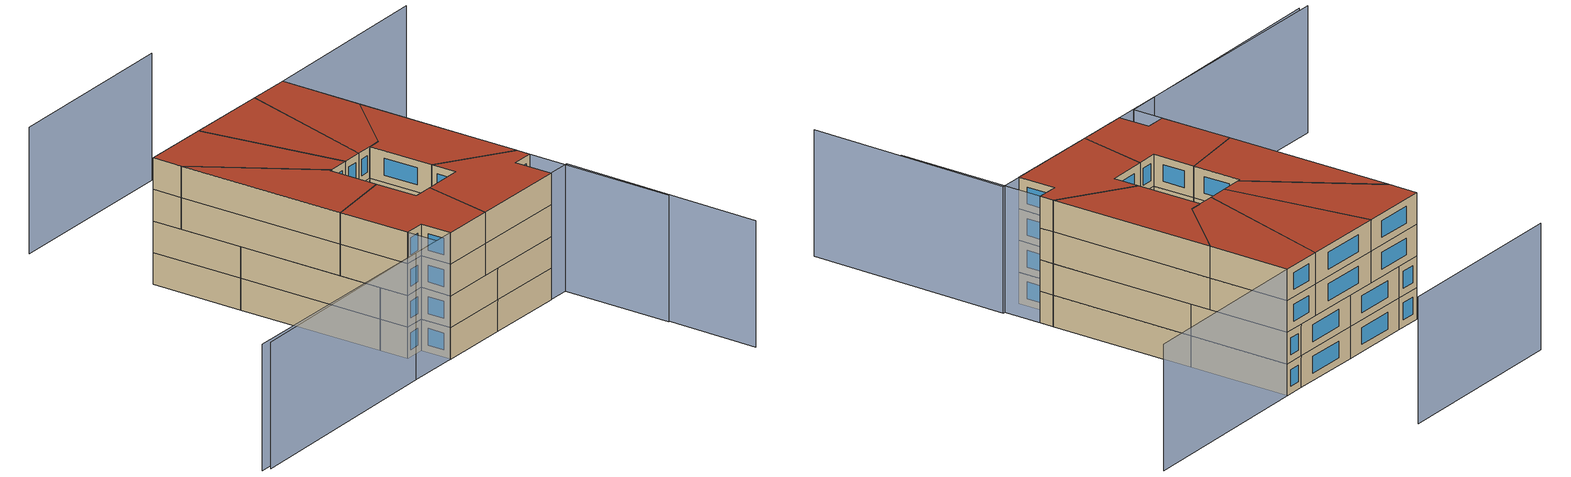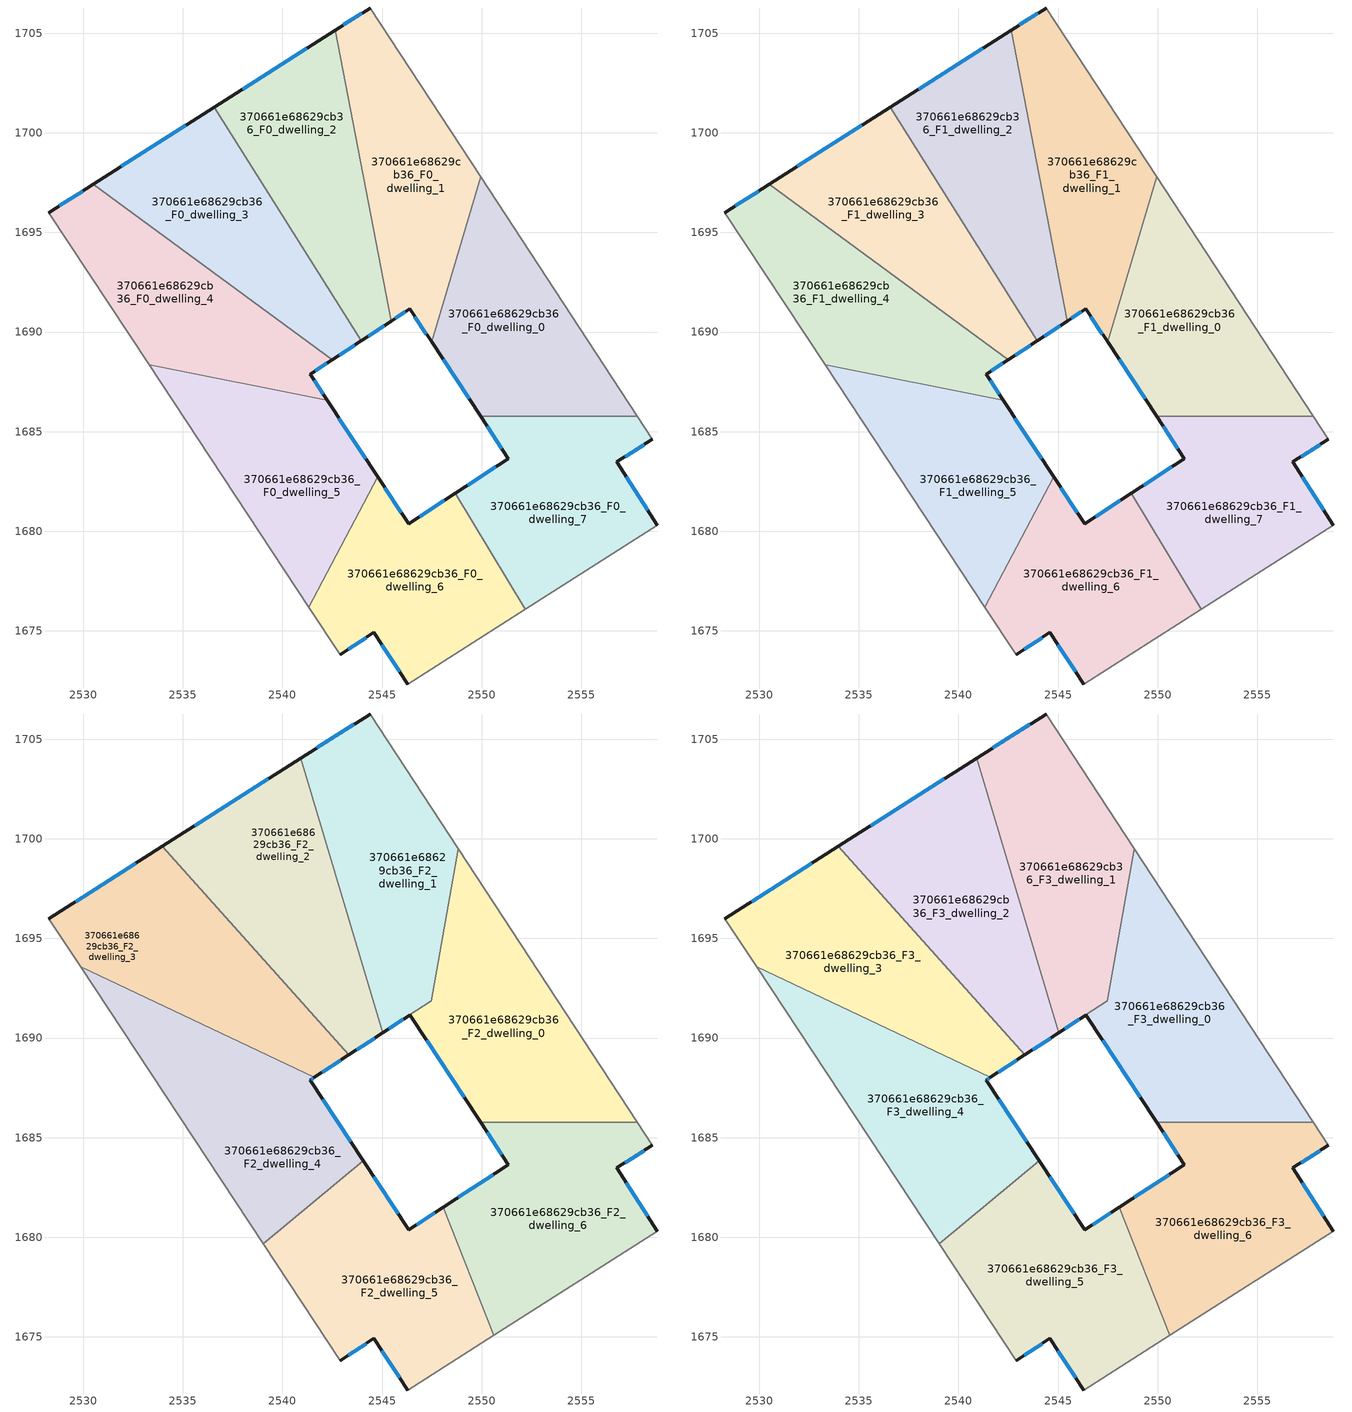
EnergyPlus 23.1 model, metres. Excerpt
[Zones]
370661e68629cb36_F0_dwelling_0
 floor ground (EU_floor_Construction): 2549.95,1697.78 2557.82,1685.77 2549.95,1685.77 2547.48,1689.51 z0
 wall outside (EU_wall_Construction): 2547.48,1689.51 2549.95,1685.77 z0:3
 wall to 370661e68629cb36_F0_dwelling_1 (EU_wall_Construction): 2549.95,1697.78 2547.48,1689.51 z0:3
 wall adiabatic (EU_wall_Construction): 2557.82,1685.77 2549.95,1697.78 z0:3
 wall to 370661e68629cb36_F0_dwelling_7 (EU_wall_Construction): 2549.95,1685.77 2557.82,1685.77 z0:3
 window (EU_Window_Construction): 2548.06,1688.63 2549.37,1686.65 z0.7:2.3
370661e68629cb36_F0_dwelling_1
 floor ground (EU_floor_Construction): 2544.4,1706.26 2549.95,1697.78 2547.48,1689.51 2546.4,1691.16 2545.45,1690.54 2542.65,1705.15 z0
 wall outside (EU_wall_Construction): 2545.45,1690.54 2546.4,1691.16 2547.48,1689.51 / 2544.4,1706.26 2542.65,1705.15 z0:3
 wall to 370661e68629cb36_F0_dwelling_2 (EU_wall_Construction): 2542.65,1705.15 2545.45,1690.54 z0:3
 wall adiabatic (EU_wall_Construction): 2549.95,1697.78 2544.4,1706.26 z0:3
 window (EU_Window_Construction): 2546.65,1690.77 2547.23,1689.9 / 2545.67,1690.68 2546.18,1691.01 / 2543.99,1706 2543.06,1705.41 z0.7:2.3
370661e68629cb36_F0_dwelling_2
 floor ground (EU_floor_Construction): 2542.65,1705.15 2545.45,1690.54 2543.97,1689.57 2536.57,1701.28 z0
 wall outside (EU_wall_Construction): 2543.97,1689.57 2545.45,1690.54 / 2542.65,1705.15 2536.57,1701.28 z0:3
 wall to 370661e68629cb36_F0_dwelling_3 (EU_wall_Construction): 2536.57,1701.28 2543.97,1689.57 z0:3
 window (EU_Window_Construction): 2544.32,1689.8 2545.1,1690.31 / 2541.22,1704.24 2538,1702.19 z0.7:2.3
370661e68629cb36_F0_dwelling_3
 floor ground (EU_floor_Construction): 2536.57,1701.28 2543.97,1689.57 2542.5,1688.61 2530.5,1697.41 z0
 wall outside (EU_wall_Construction): 2542.5,1688.61 2543.97,1689.57 / 2536.57,1701.28 2530.5,1697.41 z0:3
 wall to 370661e68629cb36_F0_dwelling_4 (EU_wall_Construction): 2530.5,1697.41 2542.5,1688.61 z0:3
 window (EU_Window_Construction): 2542.84,1688.83 2543.62,1689.34 / 2535.14,1700.37 2531.92,1698.32 z0.7:2.3
370661e68629cb36_F0_dwelling_4
 floor ground (EU_floor_Construction): 2542.5,1688.61 2541.39,1687.88 2542.24,1686.59 2533.31,1688.36 2528.28,1696 2530.5,1697.41 z0
 wall outside (EU_wall_Construction): 2542.24,1686.59 2541.39,1687.88 2542.5,1688.61 / 2530.5,1697.41 2528.28,1696 z0:3
 wall to 370661e68629cb36_F0_dwelling_5 (EU_wall_Construction): 2533.31,1688.36 2542.24,1686.59 z0:3
 wall adiabatic (EU_wall_Construction): 2528.28,1696 2533.31,1688.36 z0:3
 window (EU_Window_Construction): 2541.65,1688.05 2542.24,1688.43 / 2542.04,1686.89 2541.59,1687.58 / 2529.98,1697.08 2528.8,1696.33 z0.7:2.3
370661e68629cb36_F0_dwelling_5
 floor ground (EU_floor_Construction): 2542.24,1686.59 2544.78,1682.75 2541.33,1676.2 2533.31,1688.36 z0
 wall outside (EU_wall_Construction): 2544.78,1682.75 2542.24,1686.59 z0:3
 wall to 370661e68629cb36_F0_dwelling_6 (EU_wall_Construction): 2541.33,1676.2 2544.78,1682.75 z0:3
 wall adiabatic (EU_wall_Construction): 2533.31,1688.36 2541.33,1676.2 z0:3
 window (EU_Window_Construction): 2544.18,1683.65 2542.84,1685.68 z0.7:2.3
370661e68629cb36_F0_dwelling_6
 floor ground (EU_floor_Construction): 2548.69,1681.91 2552.18,1676.09 2546.3,1672.33 2544.6,1674.92 2542.9,1673.81 2541.33,1676.2 2544.78,1682.75 2546.34,1680.37 z0
 wall outside (EU_wall_Construction): 2542.9,1673.81 2544.6,1674.92 2546.3,1672.33 / 2548.69,1681.91 2546.34,1680.37 2544.78,1682.75 z0:3
 wall adiabatic (EU_wall_Construction): 2541.33,1676.2 2542.9,1673.81 / 2546.3,1672.33 2552.18,1676.09 z0:3
 wall to 370661e68629cb36_F0_dwelling_7 (EU_wall_Construction): 2552.18,1676.09 2548.69,1681.91 z0:3
 window (EU_Window_Construction): 2543.3,1674.07 2544.2,1674.66 / 2545.98,1680.93 2545.14,1682.19 / 2548.14,1681.55 2546.89,1680.73 / 2545,1674.32 2545.9,1672.94 z0.7:2.3
370661e68629cb36_F0_dwelling_7
 floor ground (EU_floor_Construction): 2557.82,1685.77 2558.57,1684.62 2556.77,1683.49 2558.8,1680.31 2552.18,1676.09 2548.69,1681.91 2551.34,1683.65 2549.95,1685.77 z0
 wall outside (EU_wall_Construction): 2549.95,1685.77 2551.34,1683.65 2548.69,1681.91 / 2558.8,1680.31 2556.77,1683.49 2558.57,1684.62 z0:3
 wall adiabatic (EU_wall_Construction): 2552.18,1676.09 2558.8,1680.31 / 2558.57,1684.62 2557.82,1685.77 z0:3
 window (EU_Window_Construction): 2550.72,1683.24 2549.31,1682.32 / 2550.28,1685.27 2551.02,1684.15 / 2557.2,1683.75 2558.15,1684.35 / 2558.33,1681.06 2557.25,1682.74 z0.7:2.3
370661e68629cb36_F1_dwelling_0
 floor to 370661e68629cb36_F0_dwelling_0 (EU_floor_Construction): 2549.95,1697.78 2557.82,1685.77 2549.95,1685.77 2547.48,1689.51 z3
 wall outside (EU_wall_Construction): 2547.48,1689.51 2549.95,1685.77 z3:6
 wall to 370661e68629cb36_F1_dwelling_1 (EU_wall_Construction): 2549.95,1697.78 2547.48,1689.51 z3:6
 wall adiabatic (EU_wall_Construction): 2557.82,1685.77 2549.95,1697.78 z3:6
 wall to 370661e68629cb36_F1_dwelling_7 (EU_wall_Construction): 2549.95,1685.77 2557.82,1685.77 z3:6
 window (EU_Window_Construction): 2548.06,1688.63 2549.37,1686.65 z3.7:5.3
370661e68629cb36_F1_dwelling_1
 floor to 370661e68629cb36_F0_dwelling_1 (EU_floor_Construction): 2544.4,1706.26 2549.95,1697.78 2547.48,1689.51 2546.4,1691.16 2545.45,1690.54 2542.65,1705.15 z3
 wall outside (EU_wall_Construction): 2545.45,1690.54 2546.4,1691.16 2547.48,1689.51 / 2544.4,1706.26 2542.65,1705.15 z3:6
 wall to 370661e68629cb36_F1_dwelling_2 (EU_wall_Construction): 2542.65,1705.15 2545.45,1690.54 z3:6
 wall adiabatic (EU_wall_Construction): 2549.95,1697.78 2544.4,1706.26 z3:6
 window (EU_Window_Construction): 2546.65,1690.77 2547.23,1689.9 / 2545.67,1690.68 2546.18,1691.01 / 2543.99,1706 2543.06,1705.41 z3.7:5.3
370661e68629cb36_F1_dwelling_2
 floor to 370661e68629cb36_F0_dwelling_2 (EU_floor_Construction): 2542.65,1705.15 2545.45,1690.54 2543.97,1689.57 2536.57,1701.28 z3
 wall outside (EU_wall_Construction): 2543.97,1689.57 2545.45,1690.54 / 2542.65,1705.15 2536.57,1701.28 z3:6
 wall to 370661e68629cb36_F1_dwelling_3 (EU_wall_Construction): 2536.57,1701.28 2543.97,1689.57 z3:6
 window (EU_Window_Construction): 2544.32,1689.8 2545.1,1690.31 / 2541.22,1704.24 2538,1702.19 z3.7:5.3
370661e68629cb36_F1_dwelling_3
 floor to 370661e68629cb36_F0_dwelling_3 (EU_floor_Construction): 2536.57,1701.28 2543.97,1689.57 2542.5,1688.61 2530.5,1697.41 z3
 wall outside (EU_wall_Construction): 2542.5,1688.61 2543.97,1689.57 / 2536.57,1701.28 2530.5,1697.41 z3:6
 wall to 370661e68629cb36_F1_dwelling_4 (EU_wall_Construction): 2530.5,1697.41 2542.5,1688.61 z3:6
 window (EU_Window_Construction): 2542.84,1688.83 2543.62,1689.34 / 2535.14,1700.37 2531.92,1698.32 z3.7:5.3
370661e68629cb36_F1_dwelling_4
 floor to 370661e68629cb36_F0_dwelling_4 (EU_floor_Construction): 2542.5,1688.61 2541.39,1687.88 2542.24,1686.59 2533.31,1688.36 2528.28,1696 2530.5,1697.41 z3
 wall outside (EU_wall_Construction): 2542.24,1686.59 2541.39,1687.88 2542.5,1688.61 / 2530.5,1697.41 2528.28,1696 z3:6
 wall to 370661e68629cb36_F1_dwelling_5 (EU_wall_Construction): 2533.31,1688.36 2542.24,1686.59 z3:6
 wall adiabatic (EU_wall_Construction): 2528.28,1696 2533.31,1688.36 z3:6
 window (EU_Window_Construction): 2541.65,1688.05 2542.24,1688.43 / 2542.04,1686.89 2541.59,1687.58 / 2529.98,1697.08 2528.8,1696.33 z3.7:5.3
370661e68629cb36_F1_dwelling_5
 floor to 370661e68629cb36_F0_dwelling_5 (EU_floor_Construction): 2542.24,1686.59 2544.78,1682.75 2541.33,1676.2 2533.31,1688.36 z3
 wall outside (EU_wall_Construction): 2544.78,1682.75 2542.24,1686.59 z3:6
 wall to 370661e68629cb36_F1_dwelling_6 (EU_wall_Construction): 2541.33,1676.2 2544.78,1682.75 z3:6
 wall adiabatic (EU_wall_Construction): 2533.31,1688.36 2541.33,1676.2 z3:6
 window (EU_Window_Construction): 2544.18,1683.65 2542.84,1685.68 z3.7:5.3
370661e68629cb36_F1_dwelling_6
 floor to 370661e68629cb36_F0_dwelling_6 (EU_floor_Construction): 2548.69,1681.91 2552.18,1676.09 2546.3,1672.33 2544.6,1674.92 2542.9,1673.81 2541.33,1676.2 2544.78,1682.75 2546.34,1680.37 z3
 wall outside (EU_wall_Construction): 2542.9,1673.81 2544.6,1674.92 2546.3,1672.33 / 2548.69,1681.91 2546.34,1680.37 2544.78,1682.75 z3:6
 wall adiabatic (EU_wall_Construction): 2541.33,1676.2 2542.9,1673.81 / 2546.3,1672.33 2552.18,1676.09 z3:6
 wall to 370661e68629cb36_F1_dwelling_7 (EU_wall_Construction): 2552.18,1676.09 2548.69,1681.91 z3:6
 window (EU_Window_Construction): 2543.3,1674.07 2544.2,1674.66 / 2545.98,1680.93 2545.14,1682.19 / 2548.14,1681.55 2546.89,1680.73 / 2545,1674.32 2545.9,1672.94 z3.7:5.3
370661e68629cb36_F1_dwelling_7
 floor to 370661e68629cb36_F0_dwelling_7 (EU_floor_Construction): 2557.82,1685.77 2558.57,1684.62 2556.77,1683.49 2558.8,1680.31 2552.18,1676.09 2548.69,1681.91 2551.34,1683.65 2549.95,1685.77 z3
 wall outside (EU_wall_Construction): 2549.95,1685.77 2551.34,1683.65 2548.69,1681.91 / 2558.8,1680.31 2556.77,1683.49 2558.57,1684.62 z3:6
 wall adiabatic (EU_wall_Construction): 2552.18,1676.09 2558.8,1680.31 / 2558.57,1684.62 2557.82,1685.77 z3:6
 window (EU_Window_Construction): 2550.72,1683.24 2549.31,1682.32 / 2550.28,1685.27 2551.02,1684.15 / 2557.2,1683.75 2558.15,1684.35 / 2558.33,1681.06 2557.25,1682.74 z3.7:5.3
370661e68629cb36_F2_dwelling_0
 floor to 370661e68629cb36_F1_dwelling_0 (EU_floor_Construction): 2549.95,1697.78 2557.82,1685.77 2549.95,1685.77 2547.48,1689.51 z6
 floor to 370661e68629cb36_F1_dwelling_1 (EU_floor_Construction): 2548.83,1699.5 2549.95,1697.78 2547.48,1689.51 2546.4,1691.16 2547.46,1691.86 z6
 wall outside (EU_wall_Construction): 2546.4,1691.16 2549.95,1685.77 z6:9
 wall adiabatic (EU_wall_Construction): 2557.82,1685.77 2548.83,1699.5 z6:9
 wall to 370661e68629cb36_F2_dwelling_6 (EU_wall_Construction): 2549.95,1685.77 2557.82,1685.77 z6:9
 wall to 370661e68629cb36_F2_dwelling_1 (EU_wall_Construction): 2547.46,1691.85 2546.4,1691.16 / 2548.83,1699.5 2547.46,1691.86 z6:9
 window (EU_Window_Construction): 2547.23,1689.89 2549.12,1687.03 z6.7:8.3
370661e68629cb36_F2_dwelling_1
 floor to 370661e68629cb36_F1_dwelling_1 (EU_floor_Construction): 2544.4,1706.26 2548.83,1699.5 2547.46,1691.86 2546.4,1691.16 2545.45,1690.54 2542.65,1705.15 z6
 floor to 370661e68629cb36_F1_dwelling_2 (EU_floor_Construction): 2542.65,1705.15 2545.45,1690.54 2545.03,1690.26 2540.91,1704.04 z6
 wall outside (EU_wall_Construction): 2545.03,1690.26 2546.39,1691.16 / 2544.4,1706.26 2540.91,1704.04 z6:9
 wall to 370661e68629cb36_F2_dwelling_2 (EU_wall_Construction): 2540.91,1704.04 2545.03,1690.26 z6:9
 wall adiabatic (EU_wall_Construction): 2548.83,1699.5 2544.4,1706.26 z6:9
 window (EU_Window_Construction): 2545.35,1690.47 2546.07,1690.94 / 2543.58,1705.74 2541.73,1704.56 z6.7:8.3
370661e68629cb36_F2_dwelling_2
 floor to 370661e68629cb36_F1_dwelling_2 (EU_floor_Construction): 2540.91,1704.04 2545.03,1690.26 2543.97,1689.57 2536.57,1701.28 z6
 floor to 370661e68629cb36_F1_dwelling_3 (EU_floor_Construction): 2536.57,1701.28 2543.97,1689.57 2543.34,1689.15 2533.97,1699.62 z6
 wall outside (EU_wall_Construction): 2543.34,1689.15 2545.03,1690.26 / 2540.91,1704.04 2533.97,1699.62 z6:9
 wall to 370661e68629cb36_F2_dwelling_3 (EU_wall_Construction): 2533.97,1699.62 2543.34,1689.15 z6:9
 window (EU_Window_Construction): 2543.73,1689.41 2544.63,1690 / 2539.28,1703 2535.6,1700.66 z6.7:8.3
370661e68629cb36_F2_dwelling_3
 floor to 370661e68629cb36_F1_dwelling_4 (EU_floor_Construction): 2542.5,1688.61 2541.6,1688.02 2529.89,1693.57 2528.28,1696 2530.5,1697.41 z6
 floor to 370661e68629cb36_F1_dwelling_3 (EU_floor_Construction): 2533.97,1699.62 2543.34,1689.15 2542.5,1688.61 2530.5,1697.41 z6
 wall outside (EU_wall_Construction): 2541.6,1688.02 2543.34,1689.15 / 2533.97,1699.62 2528.28,1696 z6:9
 wall to 370661e68629cb36_F2_dwelling_4 (EU_wall_Construction): 2529.89,1693.57 2541.6,1688.02 z6:9
 wall adiabatic (EU_wall_Construction): 2528.28,1696 2529.89,1693.57 z6:9
 window (EU_Window_Construction): 2542.01,1688.29 2542.93,1688.89 / 2532.63,1698.77 2529.62,1696.85 z6.7:8.3
370661e68629cb36_F2_dwelling_4
 floor to 370661e68629cb36_F1_dwelling_4 (EU_floor_Construction): 2541.6,1688.02 2541.39,1687.88 2542.24,1686.59 2533.31,1688.36 2529.89,1693.57 z6
 floor to 370661e68629cb36_F1_dwelling_5 (EU_floor_Construction): 2542.24,1686.59 2544.05,1683.84 2539.04,1679.67 2533.31,1688.36 z6
 wall outside (EU_wall_Construction): 2544.05,1683.84 2541.39,1687.88 2541.6,1688.02 z6:9
 wall to 370661e68629cb36_F2_dwelling_5 (EU_wall_Construction): 2539.04,1679.67 2544.05,1683.84 z6:9
 wall adiabatic (EU_wall_Construction): 2529.89,1693.57 2539.04,1679.67 z6:9
 window (EU_Window_Construction): 2541.44,1687.91 2541.55,1687.99 / 2543.43,1684.79 2542.01,1686.93 z6.7:8.3
370661e68629cb36_F2_dwelling_5
 floor to 370661e68629cb36_F1_dwelling_6 (EU_floor_Construction): 2548.06,1681.5 2550.61,1675.08 2546.3,1672.33 2544.6,1674.92 2542.9,1673.81 2541.33,1676.2 2544.78,1682.75 2546.34,1680.37 z6
 floor to 370661e68629cb36_F1_dwelling_5 (EU_floor_Construction): 2544.05,1683.84 2544.78,1682.75 2541.33,1676.2 2539.04,1679.67 z6
 wall outside (EU_wall_Construction): 2542.9,1673.81 2544.6,1674.92 2546.3,1672.33 / 2548.06,1681.5 2546.34,1680.37 2544.05,1683.84 z6:9
 wall adiabatic (EU_wall_Construction): 2539.04,1679.67 2542.9,1673.81 / 2546.3,1672.33 2550.61,1675.08 z6:9
 wall to 370661e68629cb36_F2_dwelling_6 (EU_wall_Construction): 2550.61,1675.08 2548.06,1681.5 z6:9
 window (EU_Window_Construction): 2543.3,1674.07 2544.2,1674.66 / 2545.81,1681.19 2544.59,1683.03 / 2547.66,1681.23 2546.75,1680.64 / 2545,1674.32 2545.9,1672.94 z6.7:8.3
370661e68629cb36_F2_dwelling_6
 floor to 370661e68629cb36_F1_dwelling_6 (EU_floor_Construction): 2548.69,1681.91 2552.18,1676.09 2550.61,1675.08 2548.06,1681.5 z6
 floor to 370661e68629cb36_F1_dwelling_7 (EU_floor_Construction): 2557.82,1685.77 2558.57,1684.62 2556.77,1683.49 2558.8,1680.31 2552.18,1676.09 2548.69,1681.91 2551.34,1683.65 2549.95,1685.77 z6
 wall outside (EU_wall_Construction): 2549.95,1685.77 2551.34,1683.65 2548.06,1681.5 / 2558.8,1680.31 2556.77,1683.49 2558.57,1684.62 z6:9
 wall adiabatic (EU_wall_Construction): 2550.61,1675.08 2558.8,1680.31 / 2558.57,1684.62 2557.82,1685.77 z6:9
 window (EU_Window_Construction): 2550.57,1683.15 2548.83,1682 / 2550.28,1685.27 2551.02,1684.15 / 2557.2,1683.75 2558.15,1684.35 / 2558.33,1681.06 2557.25,1682.74 z6.7:8.3
370661e68629cb36_F3_dwelling_0
 floor to 370661e68629cb36_F2_dwelling_0 (EU_floor_Construction): 2548.83,1699.5 2557.82,1685.77 2549.95,1685.77 2546.4,1691.16 2547.46,1691.85 z9
 wall outside (EU_wall_Construction): 2546.4,1691.16 2549.95,1685.77 z9:12
 wall adiabatic (EU_wall_Construction): 2557.82,1685.77 2548.83,1699.5 z9:12
 wall to 370661e68629cb36_F3_dwelling_6 (EU_wall_Construction): 2549.95,1685.77 2557.82,1685.77 z9:12
 wall to 370661e68629cb36_F3_dwelling_1 (EU_wall_Construction): 2547.46,1691.85 2546.4,1691.16 / 2548.83,1699.5 2547.46,1691.86 z9:12
 window (EU_Window_Construction): 2547.23,1689.89 2549.12,1687.03 z9.7:11.3
 roof outside (EU_roof_Construction): 2557.82,1685.77 2548.83,1699.5 2547.46,1691.85 2546.4,1691.16 2549.95,1685.77 z12
370661e68629cb36_F3_dwelling_1
 floor to 370661e68629cb36_F2_dwelling_1 (EU_floor_Construction): 2544.4,1706.26 2548.83,1699.5 2547.46,1691.85 2545.03,1690.26 2540.91,1704.04 z9
 wall outside (EU_wall_Construction): 2545.03,1690.26 2546.39,1691.16 / 2544.4,1706.26 2540.91,1704.04 z9:12
 wall to 370661e68629cb36_F3_dwelling_2 (EU_wall_Construction): 2540.91,1704.04 2545.03,1690.26 z9:12
 wall adiabatic (EU_wall_Construction): 2548.83,1699.5 2544.4,1706.26 z9:12
 window (EU_Window_Construction): 2545.35,1690.47 2546.07,1690.94 / 2543.58,1705.74 2541.73,1704.56 z9.7:11.3
 roof outside (EU_roof_Construction): 2547.46,1691.85 2548.83,1699.5 2544.4,1706.26 2540.91,1704.04 2545.03,1690.26 z12
370661e68629cb36_F3_dwelling_2
 floor to 370661e68629cb36_F2_dwelling_2 (EU_floor_Construction): 2540.91,1704.04 2545.03,1690.26 2543.34,1689.15 2533.97,1699.62 z9
 wall outside (EU_wall_Construction): 2543.34,1689.15 2545.03,1690.26 / 2540.91,1704.04 2533.97,1699.62 z9:12
 wall to 370661e68629cb36_F3_dwelling_3 (EU_wall_Construction): 2533.97,1699.62 2543.34,1689.15 z9:12
 window (EU_Window_Construction): 2543.73,1689.41 2544.63,1690 / 2539.28,1703 2535.6,1700.66 z9.7:11.3
 roof outside (EU_roof_Construction): 2545.03,1690.26 2540.91,1704.04 2533.97,1699.62 2543.34,1689.15 z12
370661e68629cb36_F3_dwelling_3
 floor to 370661e68629cb36_F2_dwelling_3 (EU_floor_Construction): 2533.97,1699.62 2543.34,1689.15 2541.6,1688.02 2529.89,1693.57 2528.28,1696 z9
 wall outside (EU_wall_Construction): 2541.6,1688.02 2543.34,1689.15 / 2533.97,1699.62 2528.28,1696 z9:12
 wall to 370661e68629cb36_F3_dwelling_4 (EU_wall_Construction): 2529.89,1693.57 2541.6,1688.02 z9:12
 wall adiabatic (EU_wall_Construction): 2528.28,1696 2529.89,1693.57 z9:12
 window (EU_Window_Construction): 2542.01,1688.29 2542.93,1688.89 / 2532.63,1698.77 2529.62,1696.85 z9.7:11.3
 roof outside (EU_roof_Construction): 2543.34,1689.15 2533.97,1699.62 2528.28,1696 2529.89,1693.57 2541.6,1688.02 z12
370661e68629cb36_F3_dwelling_4
 floor to 370661e68629cb36_F2_dwelling_4 (EU_floor_Construction): 2541.6,1688.02 2541.39,1687.88 2544.05,1683.84 2539.04,1679.67 2529.89,1693.57 z9
 wall outside (EU_wall_Construction): 2544.05,1683.84 2541.39,1687.88 2541.6,1688.02 z9:12
 wall to 370661e68629cb36_F3_dwelling_5 (EU_wall_Construction): 2539.04,1679.67 2544.05,1683.84 z9:12
 wall adiabatic (EU_wall_Construction): 2529.89,1693.57 2539.04,1679.67 z9:12
 window (EU_Window_Construction): 2541.44,1687.91 2541.55,1687.99 / 2543.43,1684.79 2542.01,1686.93 z9.7:11.3
 roof outside (EU_roof_Construction): 2544.05,1683.84 2541.39,1687.88 2541.6,1688.02 2529.89,1693.57 2539.04,1679.67 z12
370661e68629cb36_F3_dwelling_5
 floor to 370661e68629cb36_F2_dwelling_5 (EU_floor_Construction): 2548.06,1681.5 2550.61,1675.08 2546.3,1672.33 2544.6,1674.92 2542.9,1673.81 2539.04,1679.67 2544.05,1683.84 2546.34,1680.37 z9
 wall outside (EU_wall_Construction): 2542.9,1673.81 2544.6,1674.92 2546.3,1672.33 / 2548.06,1681.5 2546.34,1680.37 2544.05,1683.84 z9:12
 wall adiabatic (EU_wall_Construction): 2539.04,1679.67 2542.9,1673.81 / 2546.3,1672.33 2550.61,1675.08 z9:12
 wall to 370661e68629cb36_F3_dwelling_6 (EU_wall_Construction): 2550.61,1675.08 2548.06,1681.5 z9:12
 window (EU_Window_Construction): 2543.3,1674.07 2544.2,1674.66 / 2545.81,1681.19 2544.59,1683.03 / 2547.66,1681.23 2546.75,1680.64 / 2545,1674.32 2545.9,1672.94 z9.7:11.3
 roof outside (EU_roof_Construction): 2550.61,1675.08 2548.06,1681.5 2546.34,1680.37 2544.05,1683.84 2539.04,1679.67 2542.9,1673.81 2544.6,1674.92 2546.3,1672.33 z12
370661e68629cb36_F3_dwelling_6
 floor to 370661e68629cb36_F2_dwelling_6 (EU_floor_Construction): 2557.82,1685.77 2558.57,1684.62 2556.77,1683.49 2558.8,1680.31 2550.61,1675.08 2548.06,1681.5 2551.34,1683.65 2549.95,1685.77 z9
 wall outside (EU_wall_Construction): 2549.95,1685.77 2551.34,1683.65 2548.06,1681.5 / 2558.8,1680.31 2556.77,1683.49 2558.57,1684.62 z9:12
 wall adiabatic (EU_wall_Construction): 2550.61,1675.08 2558.8,1680.31 / 2558.57,1684.62 2557.82,1685.77 z9:12
 window (EU_Window_Construction): 2550.57,1683.15 2548.83,1682 / 2550.28,1685.27 2551.02,1684.15 / 2557.2,1683.75 2558.15,1684.35 / 2558.33,1681.06 2557.25,1682.74 z9.7:11.3
 roof outside (EU_roof_Construction): 2558.8,1680.31 2556.77,1683.49 2558.57,1684.62 2557.82,1685.77 2549.95,1685.77 2551.34,1683.65 2548.06,1681.5 2550.61,1675.08 z12
shading: 2522.82,1657.36 2560.79,1681.64 / 2560.79,1681.64 2571.54,1664.83 / 2528.28,1696 2544.55,1671.3 / 2544.55,1671.3 2523.66,1657.54 / 2566.54,1672.44 2544.4,1706.26 / 2544.4,1706.26 2559.98,1716.46 / 2536.09,1715.7 2520.73,1705.77 z0:12
[Building]
EU S2 Campaign: North Axis=0; Terrain=City; Solar Distribution=FullExterior
[Site:Location]
Budapest.Ferenc.Liszt.Intl.AP: Latitude=47.437; Longitude=19.256; Time Zone=1; Elevation=185
[SizingPeriod:WeatherFileDays]
AnnualSizingPeriod: Begin Month=1; Begin Day of Month=1; End Month=12; End Day of Month=31; Day of Week for Start Day=Monday; Use Weather File Daylight Saving Period=No; Use Weather File Rain and Snow Indicators=No
[MATERIAL]
EU_InternalMass_Material: Roughness=MediumRough; Thickness=0.1; Conductivity=1; Density=1800; Specific Heat=900; Thermal Absorptance=0.9; Solar Absorptance=0.7; Visible Absorptance=0.7
[MATERIAL:NOMASS] Roughness=MediumRough; Thermal Absorptance=0.9; Solar Absorptance=0.7; Visible Absorptance=0.7
Name | Thermal Resistance
EU_wall_NoMass | 0.832559
EU_roof_NoMass | 1.39638
EU_floor_NoMass | 0.872794
[WINDOWMATERIAL:SIMPLEGLAZINGSYSTEM]
EU_Window_SimpleGlazing: UFactor=2.79869; Solar Heat Gain Coefficient=0.75; Visible Transmittance=0.75
[CONSTRUCTION]
EU_wall_Construction: EU_wall_NoMass
EU_roof_Construction: EU_roof_NoMass
EU_floor_Construction: EU_floor_NoMass
EU_Window_Construction: EU_Window_SimpleGlazing
EU_InternalMass_Construction: EU_InternalMass_Material
[ZONE] Type=1; Multiplier=1; Ceiling Height=autocalculate; Floor Area=autocalculate; Part of Total Floor Area=Yes
Name | Volume
370661e68629cb36_F0_dwelling_0; 370661e68629cb36_F1_dwelling_0 | 186.339
370661e68629cb36_F2_dwelling_0; 370661e68629cb36_F3_dwelling_0 | 215.497
370661e68629cb36_F0_dwelling_1; 370661e68629cb36_F1_dwelling_1 | 186.319
370661e68629cb36_F2_dwelling_1 | 210.404
370661e68629cb36_F3_dwelling_1 | 210.411
370661e68629cb36_F0_dwelling_2; 370661e68629cb36_F1_dwelling_2 | 186.312
370661e68629cb36_F2_dwelling_2; 370661e68629cb36_F3_dwelling_2; 370661e68629cb36_F2_dwelling_5; 370661e68629cb36_F3_dwelling_5 | 212.94
370661e68629cb36_F0_dwelling_3; 370661e68629cb36_F1_dwelling_3 | 186.32
370661e68629cb36_F2_dwelling_3; 370661e68629cb36_F3_dwelling_3 | 212.942
370661e68629cb36_F0_dwelling_4; 370661e68629cb36_F1_dwelling_4 | 186.331
370661e68629cb36_F2_dwelling_4; 370661e68629cb36_F3_dwelling_4 | 212.938
370661e68629cb36_F0_dwelling_5; 370661e68629cb36_F1_dwelling_5 | 186.326
370661e68629cb36_F0_dwelling_6; 370661e68629cb36_F1_dwelling_6 | 186.334
370661e68629cb36_F2_dwelling_6; 370661e68629cb36_F3_dwelling_6 | 212.948
370661e68629cb36_F0_dwelling_7; 370661e68629cb36_F1_dwelling_7 | 186.33
[INTERNALMASS] Construction=EU_InternalMass_Construction
Name | Zone or ZoneList | Surface Area
370661e68629cb36_F0_dwelling_0_EU_InternalMass | 370661e68629cb36_F0_dwelling_0 | 62.1132
370661e68629cb36_F0_dwelling_1_EU_InternalMass | 370661e68629cb36_F0_dwelling_1 | 62.1064
370661e68629cb36_F0_dwelling_2_EU_InternalMass | 370661e68629cb36_F0_dwelling_2 | 62.1041
370661e68629cb36_F0_dwelling_3_EU_InternalMass | 370661e68629cb36_F0_dwelling_3 | 62.1066
370661e68629cb36_F0_dwelling_4_EU_InternalMass | 370661e68629cb36_F0_dwelling_4 | 62.1103
370661e68629cb36_F0_dwelling_5_EU_InternalMass | 370661e68629cb36_F0_dwelling_5 | 62.1087
370661e68629cb36_F0_dwelling_6_EU_InternalMass | 370661e68629cb36_F0_dwelling_6 | 62.111
370661e68629cb36_F0_dwelling_7_EU_InternalMass | 370661e68629cb36_F0_dwelling_7 | 62.1099
370661e68629cb36_F1_dwelling_0_EU_InternalMass | 370661e68629cb36_F1_dwelling_0 | 62.1132
370661e68629cb36_F1_dwelling_1_EU_InternalMass | 370661e68629cb36_F1_dwelling_1 | 62.1064
370661e68629cb36_F1_dwelling_2_EU_InternalMass | 370661e68629cb36_F1_dwelling_2 | 62.1041
370661e68629cb36_F1_dwelling_3_EU_InternalMass | 370661e68629cb36_F1_dwelling_3 | 62.1066
370661e68629cb36_F1_dwelling_4_EU_InternalMass | 370661e68629cb36_F1_dwelling_4 | 62.1103
370661e68629cb36_F1_dwelling_5_EU_InternalMass | 370661e68629cb36_F1_dwelling_5 | 62.1087
370661e68629cb36_F1_dwelling_6_EU_InternalMass | 370661e68629cb36_F1_dwelling_6 | 62.111
370661e68629cb36_F1_dwelling_7_EU_InternalMass | 370661e68629cb36_F1_dwelling_7 | 62.1099
370661e68629cb36_F2_dwelling_0_EU_InternalMass | 370661e68629cb36_F2_dwelling_0 | 71.8314
370661e68629cb36_F2_dwelling_1_EU_InternalMass | 370661e68629cb36_F2_dwelling_1 | 70.1367
370661e68629cb36_F2_dwelling_2_EU_InternalMass | 370661e68629cb36_F2_dwelling_2 | 70.9797
370661e68629cb36_F2_dwelling_3_EU_InternalMass | 370661e68629cb36_F2_dwelling_3 | 70.9808
370661e68629cb36_F2_dwelling_4_EU_InternalMass | 370661e68629cb36_F2_dwelling_4 | 70.9794
370661e68629cb36_F2_dwelling_5_EU_InternalMass | 370661e68629cb36_F2_dwelling_5 | 70.9799
370661e68629cb36_F2_dwelling_6_EU_InternalMass | 370661e68629cb36_F2_dwelling_6 | 70.9826
370661e68629cb36_F3_dwelling_0_EU_InternalMass | 370661e68629cb36_F3_dwelling_0 | 71.8314
370661e68629cb36_F3_dwelling_1_EU_InternalMass | 370661e68629cb36_F3_dwelling_1 | 70.1367
370661e68629cb36_F3_dwelling_2_EU_InternalMass | 370661e68629cb36_F3_dwelling_2 | 70.9797
370661e68629cb36_F3_dwelling_3_EU_InternalMass | 370661e68629cb36_F3_dwelling_3 | 70.9808
370661e68629cb36_F3_dwelling_4_EU_InternalMass | 370661e68629cb36_F3_dwelling_4 | 70.9794
370661e68629cb36_F3_dwelling_5_EU_InternalMass | 370661e68629cb36_F3_dwelling_5 | 70.9799
370661e68629cb36_F3_dwelling_6_EU_InternalMass | 370661e68629cb36_F3_dwelling_6 | 70.9826
[OTHEREQUIPMENT] Fuel Type=Electricity; Design Level Calculation Method=Watts/Area; Power per Zone Floor Area=1; Fraction Latent=0; Fraction Radiant=0; Fraction Lost=0; Carbon Dioxide Generation Rate=0; EndUse Subcategory=EU_Step8_InternalGains
Name | Zone or ZoneList or Space or SpaceList | Schedule
EU_Step8_InternalGain_370661e68629cb36_F0_dwelling_0_f000 | 370661e68629cb36_F0_dwelling_0 | EU_Step8_GainSchedule_370661e68629cb36_F0_dwelling_0_f000
EU_Step8_InternalGain_370661e68629cb36_F0_dwelling_1_f000 | 370661e68629cb36_F0_dwelling_1 | EU_Step8_GainSchedule_370661e68629cb36_F0_dwelling_1_f000
EU_Step8_InternalGain_370661e68629cb36_F0_dwelling_2_f000 | 370661e68629cb36_F0_dwelling_2 | EU_Step8_GainSchedule_370661e68629cb36_F0_dwelling_2_f000
EU_Step8_InternalGain_370661e68629cb36_F0_dwelling_3_f000 | 370661e68629cb36_F0_dwelling_3 | EU_Step8_GainSchedule_370661e68629cb36_F0_dwelling_3_f000
EU_Step8_InternalGain_370661e68629cb36_F0_dwelling_4_f000 | 370661e68629cb36_F0_dwelling_4 | EU_Step8_GainSchedule_370661e68629cb36_F0_dwelling_4_f000
EU_Step8_InternalGain_370661e68629cb36_F0_dwelling_5_f000 | 370661e68629cb36_F0_dwelling_5 | EU_Step8_GainSchedule_370661e68629cb36_F0_dwelling_5_f000
EU_Step8_InternalGain_370661e68629cb36_F0_dwelling_6_f000 | 370661e68629cb36_F0_dwelling_6 | EU_Step8_GainSchedule_370661e68629cb36_F0_dwelling_6_f000
EU_Step8_InternalGain_370661e68629cb36_F0_dwelling_7_f000 | 370661e68629cb36_F0_dwelling_7 | EU_Step8_GainSchedule_370661e68629cb36_F0_dwelling_7_f000
EU_Step8_InternalGain_370661e68629cb36_F1_dwelling_0_f000 | 370661e68629cb36_F1_dwelling_0 | EU_Step8_GainSchedule_370661e68629cb36_F1_dwelling_0_f000
EU_Step8_InternalGain_370661e68629cb36_F1_dwelling_1_f000 | 370661e68629cb36_F1_dwelling_1 | EU_Step8_GainSchedule_370661e68629cb36_F1_dwelling_1_f000
EU_Step8_InternalGain_370661e68629cb36_F1_dwelling_2_f000 | 370661e68629cb36_F1_dwelling_2 | EU_Step8_GainSchedule_370661e68629cb36_F1_dwelling_2_f000
EU_Step8_InternalGain_370661e68629cb36_F1_dwelling_3_f000 | 370661e68629cb36_F1_dwelling_3 | EU_Step8_GainSchedule_370661e68629cb36_F1_dwelling_3_f000
EU_Step8_InternalGain_370661e68629cb36_F1_dwelling_4_f000 | 370661e68629cb36_F1_dwelling_4 | EU_Step8_GainSchedule_370661e68629cb36_F1_dwelling_4_f000
EU_Step8_InternalGain_370661e68629cb36_F1_dwelling_5_f000 | 370661e68629cb36_F1_dwelling_5 | EU_Step8_GainSchedule_370661e68629cb36_F1_dwelling_5_f000
EU_Step8_InternalGain_370661e68629cb36_F1_dwelling_6_f000 | 370661e68629cb36_F1_dwelling_6 | EU_Step8_GainSchedule_370661e68629cb36_F1_dwelling_6_f000
EU_Step8_InternalGain_370661e68629cb36_F1_dwelling_7_f000 | 370661e68629cb36_F1_dwelling_7 | EU_Step8_GainSchedule_370661e68629cb36_F1_dwelling_7_f000
EU_Step8_InternalGain_370661e68629cb36_F2_dwelling_0_f000 | 370661e68629cb36_F2_dwelling_0 | EU_Step8_GainSchedule_370661e68629cb36_F2_dwelling_0_f000
EU_Step8_InternalGain_370661e68629cb36_F2_dwelling_1_f000 | 370661e68629cb36_F2_dwelling_1 | EU_Step8_GainSchedule_370661e68629cb36_F2_dwelling_1_f000
EU_Step8_InternalGain_370661e68629cb36_F2_dwelling_2_f000 | 370661e68629cb36_F2_dwelling_2 | EU_Step8_GainSchedule_370661e68629cb36_F2_dwelling_2_f000
EU_Step8_InternalGain_370661e68629cb36_F2_dwelling_3_f000 | 370661e68629cb36_F2_dwelling_3 | EU_Step8_GainSchedule_370661e68629cb36_F2_dwelling_3_f000
EU_Step8_InternalGain_370661e68629cb36_F2_dwelling_4_f000 | 370661e68629cb36_F2_dwelling_4 | EU_Step8_GainSchedule_370661e68629cb36_F2_dwelling_4_f000
EU_Step8_InternalGain_370661e68629cb36_F2_dwelling_5_f000 | 370661e68629cb36_F2_dwelling_5 | EU_Step8_GainSchedule_370661e68629cb36_F2_dwelling_5_f000
EU_Step8_InternalGain_370661e68629cb36_F2_dwelling_6_f000 | 370661e68629cb36_F2_dwelling_6 | EU_Step8_GainSchedule_370661e68629cb36_F2_dwelling_6_f000
EU_Step8_InternalGain_370661e68629cb36_F3_dwelling_0_f000 | 370661e68629cb36_F3_dwelling_0 | EU_Step8_GainSchedule_370661e68629cb36_F3_dwelling_0_f000
EU_Step8_InternalGain_370661e68629cb36_F3_dwelling_1_f000 | 370661e68629cb36_F3_dwelling_1 | EU_Step8_GainSchedule_370661e68629cb36_F3_dwelling_1_f000
EU_Step8_InternalGain_370661e68629cb36_F3_dwelling_2_f000 | 370661e68629cb36_F3_dwelling_2 | EU_Step8_GainSchedule_370661e68629cb36_F3_dwelling_2_f000
EU_Step8_InternalGain_370661e68629cb36_F3_dwelling_3_f000 | 370661e68629cb36_F3_dwelling_3 | EU_Step8_GainSchedule_370661e68629cb36_F3_dwelling_3_f000
EU_Step8_InternalGain_370661e68629cb36_F3_dwelling_4_f000 | 370661e68629cb36_F3_dwelling_4 | EU_Step8_GainSchedule_370661e68629cb36_F3_dwelling_4_f000
EU_Step8_InternalGain_370661e68629cb36_F3_dwelling_5_f000 | 370661e68629cb36_F3_dwelling_5 | EU_Step8_GainSchedule_370661e68629cb36_F3_dwelling_5_f000
EU_Step8_InternalGain_370661e68629cb36_F3_dwelling_6_f000 | 370661e68629cb36_F3_dwelling_6 | EU_Step8_GainSchedule_370661e68629cb36_F3_dwelling_6_f000
[ZONEVENTILATION:DESIGNFLOWRATE] Schedule=EU_AlwaysOn; Design Flow Rate Calculation Method=AirChanges/Hour; Air Changes per Hour=0.475469; Ventilation Type=Natural; Fan Pressure Rise=0; Fan Total Efficiency=1; Constant Term Coefficient=1; Temperature Term Coefficient=0; Velocity Term Coefficient=0; Velocity Squared Term Coefficient=0; Minimum Indoor Temperature=-100; Maximum Indoor Temperature=100; Delta Temperature=-100; Minimum Outdoor Temperature=-100; Maximum Outdoor Temperature=100; Maximum Wind Speed=40
Name | Zone or ZoneList or Space or SpaceList
EU_ConstantAir_370661e68629cb36_F0_dwelling_0 | 370661e68629cb36_F0_dwelling_0
EU_ConstantAir_370661e68629cb36_F0_dwelling_1 | 370661e68629cb36_F0_dwelling_1
EU_ConstantAir_370661e68629cb36_F0_dwelling_2 | 370661e68629cb36_F0_dwelling_2
EU_ConstantAir_370661e68629cb36_F0_dwelling_3 | 370661e68629cb36_F0_dwelling_3
EU_ConstantAir_370661e68629cb36_F0_dwelling_4 | 370661e68629cb36_F0_dwelling_4
EU_ConstantAir_370661e68629cb36_F0_dwelling_5 | 370661e68629cb36_F0_dwelling_5
EU_ConstantAir_370661e68629cb36_F0_dwelling_6 | 370661e68629cb36_F0_dwelling_6
EU_ConstantAir_370661e68629cb36_F0_dwelling_7 | 370661e68629cb36_F0_dwelling_7
EU_ConstantAir_370661e68629cb36_F1_dwelling_0 | 370661e68629cb36_F1_dwelling_0
EU_ConstantAir_370661e68629cb36_F1_dwelling_1 | 370661e68629cb36_F1_dwelling_1
EU_ConstantAir_370661e68629cb36_F1_dwelling_2 | 370661e68629cb36_F1_dwelling_2
EU_ConstantAir_370661e68629cb36_F1_dwelling_3 | 370661e68629cb36_F1_dwelling_3
EU_ConstantAir_370661e68629cb36_F1_dwelling_4 | 370661e68629cb36_F1_dwelling_4
EU_ConstantAir_370661e68629cb36_F1_dwelling_5 | 370661e68629cb36_F1_dwelling_5
EU_ConstantAir_370661e68629cb36_F1_dwelling_6 | 370661e68629cb36_F1_dwelling_6
EU_ConstantAir_370661e68629cb36_F1_dwelling_7 | 370661e68629cb36_F1_dwelling_7
EU_ConstantAir_370661e68629cb36_F2_dwelling_0 | 370661e68629cb36_F2_dwelling_0
EU_ConstantAir_370661e68629cb36_F2_dwelling_1 | 370661e68629cb36_F2_dwelling_1
EU_ConstantAir_370661e68629cb36_F2_dwelling_2 | 370661e68629cb36_F2_dwelling_2
EU_ConstantAir_370661e68629cb36_F2_dwelling_3 | 370661e68629cb36_F2_dwelling_3
EU_ConstantAir_370661e68629cb36_F2_dwelling_4 | 370661e68629cb36_F2_dwelling_4
EU_ConstantAir_370661e68629cb36_F2_dwelling_5 | 370661e68629cb36_F2_dwelling_5
EU_ConstantAir_370661e68629cb36_F2_dwelling_6 | 370661e68629cb36_F2_dwelling_6
EU_ConstantAir_370661e68629cb36_F3_dwelling_0 | 370661e68629cb36_F3_dwelling_0
EU_ConstantAir_370661e68629cb36_F3_dwelling_1 | 370661e68629cb36_F3_dwelling_1
EU_ConstantAir_370661e68629cb36_F3_dwelling_2 | 370661e68629cb36_F3_dwelling_2
EU_ConstantAir_370661e68629cb36_F3_dwelling_3 | 370661e68629cb36_F3_dwelling_3
EU_ConstantAir_370661e68629cb36_F3_dwelling_4 | 370661e68629cb36_F3_dwelling_4
EU_ConstantAir_370661e68629cb36_F3_dwelling_5 | 370661e68629cb36_F3_dwelling_5
EU_ConstantAir_370661e68629cb36_F3_dwelling_6 | 370661e68629cb36_F3_dwelling_6
[HVACTEMPLATE:THERMOSTAT] Constant Heating Setpoint=20; Constant Cooling Setpoint=50
EU_HeatOnly_370661e68629cb36_F0_dwelling_0; EU_HeatOnly_370661e68629cb36_F0_dwelling_1; EU_HeatOnly_370661e68629cb36_F0_dwelling_2; EU_HeatOnly_370661e68629cb36_F0_dwelling_3; EU_HeatOnly_370661e68629cb36_F0_dwelling_4; EU_HeatOnly_370661e68629cb36_F0_dwelling_5; EU_HeatOnly_370661e68629cb36_F0_dwelling_6; EU_HeatOnly_370661e68629cb36_F0_dwelling_7; EU_HeatOnly_370661e68629cb36_F1_dwelling_0; EU_HeatOnly_370661e68629cb36_F1_dwelling_1; EU_HeatOnly_370661e68629cb36_F1_dwelling_2; EU_HeatOnly_370661e68629cb36_F1_dwelling_3; EU_HeatOnly_370661e68629cb36_F1_dwelling_4; EU_HeatOnly_370661e68629cb36_F1_dwelling_5; EU_HeatOnly_370661e68629cb36_F1_dwelling_6; EU_HeatOnly_370661e68629cb36_F1_dwelling_7; EU_HeatOnly_370661e68629cb36_F2_dwelling_0; EU_HeatOnly_370661e68629cb36_F2_dwelling_1; EU_HeatOnly_370661e68629cb36_F2_dwelling_2; EU_HeatOnly_370661e68629cb36_F2_dwelling_3; EU_HeatOnly_370661e68629cb36_F2_dwelling_4; EU_HeatOnly_370661e68629cb36_F2_dwelling_5; EU_HeatOnly_370661e68629cb36_F2_dwelling_6; EU_HeatOnly_370661e68629cb36_F3_dwelling_0; EU_HeatOnly_370661e68629cb36_F3_dwelling_1; EU_HeatOnly_370661e68629cb36_F3_dwelling_2; EU_HeatOnly_370661e68629cb36_F3_dwelling_3; EU_HeatOnly_370661e68629cb36_F3_dwelling_4; EU_HeatOnly_370661e68629cb36_F3_dwelling_5; EU_HeatOnly_370661e68629cb36_F3_dwelling_6
[HVACTEMPLATE:ZONE:IDEALLOADSAIRSYSTEM] System Availability Schedule=EU_AlwaysOn; Maximum Heating Supply Air Temperature=50; Minimum Cooling Supply Air Temperature=13; Maximum Heating Supply Air Humidity Ratio=0.0156; Minimum Cooling Supply Air Humidity Ratio=0.0077; Heating Limit=NoLimit; Cooling Limit=NoLimit; Heating Availability Schedule=EU_AlwaysOn; Cooling Availability Schedule=EU_CoolingOff; Dehumidification Control Type=ConstantSensibleHeatRatio; Cooling Sensible Heat Ratio=0.7; Dehumidification Setpoint=60; Humidification Control Type=None; Humidification Setpoint=30; Outdoor Air Method=None; Outdoor Air Flow Rate per Person=0.00944; Outdoor Air Flow Rate per Zone Floor Area=0; Outdoor Air Flow Rate per Zone=0; Demand Controlled Ventilation Type=None; Outdoor Air Economizer Type=NoEconomizer; Heat Recovery Type=None; Sensible Heat Recovery Effectiveness=0.7; Latent Heat Recovery Effectiveness=0.65
Name | Template Thermostat
370661e68629cb36_F0_dwelling_0 | EU_HeatOnly_370661e68629cb36_F0_dwelling_0
370661e68629cb36_F0_dwelling_1 | EU_HeatOnly_370661e68629cb36_F0_dwelling_1
370661e68629cb36_F0_dwelling_2 | EU_HeatOnly_370661e68629cb36_F0_dwelling_2
370661e68629cb36_F0_dwelling_3 | EU_HeatOnly_370661e68629cb36_F0_dwelling_3
370661e68629cb36_F0_dwelling_4 | EU_HeatOnly_370661e68629cb36_F0_dwelling_4
370661e68629cb36_F0_dwelling_5 | EU_HeatOnly_370661e68629cb36_F0_dwelling_5
370661e68629cb36_F0_dwelling_6 | EU_HeatOnly_370661e68629cb36_F0_dwelling_6
370661e68629cb36_F0_dwelling_7 | EU_HeatOnly_370661e68629cb36_F0_dwelling_7
370661e68629cb36_F1_dwelling_0 | EU_HeatOnly_370661e68629cb36_F1_dwelling_0
370661e68629cb36_F1_dwelling_1 | EU_HeatOnly_370661e68629cb36_F1_dwelling_1
370661e68629cb36_F1_dwelling_2 | EU_HeatOnly_370661e68629cb36_F1_dwelling_2
370661e68629cb36_F1_dwelling_3 | EU_HeatOnly_370661e68629cb36_F1_dwelling_3
370661e68629cb36_F1_dwelling_4 | EU_HeatOnly_370661e68629cb36_F1_dwelling_4
370661e68629cb36_F1_dwelling_5 | EU_HeatOnly_370661e68629cb36_F1_dwelling_5
370661e68629cb36_F1_dwelling_6 | EU_HeatOnly_370661e68629cb36_F1_dwelling_6
370661e68629cb36_F1_dwelling_7 | EU_HeatOnly_370661e68629cb36_F1_dwelling_7
370661e68629cb36_F2_dwelling_0 | EU_HeatOnly_370661e68629cb36_F2_dwelling_0
370661e68629cb36_F2_dwelling_1 | EU_HeatOnly_370661e68629cb36_F2_dwelling_1
370661e68629cb36_F2_dwelling_2 | EU_HeatOnly_370661e68629cb36_F2_dwelling_2
370661e68629cb36_F2_dwelling_3 | EU_HeatOnly_370661e68629cb36_F2_dwelling_3
370661e68629cb36_F2_dwelling_4 | EU_HeatOnly_370661e68629cb36_F2_dwelling_4
370661e68629cb36_F2_dwelling_5 | EU_HeatOnly_370661e68629cb36_F2_dwelling_5
370661e68629cb36_F2_dwelling_6 | EU_HeatOnly_370661e68629cb36_F2_dwelling_6
370661e68629cb36_F3_dwelling_0 | EU_HeatOnly_370661e68629cb36_F3_dwelling_0
370661e68629cb36_F3_dwelling_1 | EU_HeatOnly_370661e68629cb36_F3_dwelling_1
370661e68629cb36_F3_dwelling_2 | EU_HeatOnly_370661e68629cb36_F3_dwelling_2
370661e68629cb36_F3_dwelling_3 | EU_HeatOnly_370661e68629cb36_F3_dwelling_3
370661e68629cb36_F3_dwelling_4 | EU_HeatOnly_370661e68629cb36_F3_dwelling_4
370661e68629cb36_F3_dwelling_5 | EU_HeatOnly_370661e68629cb36_F3_dwelling_5
370661e68629cb36_F3_dwelling_6 | EU_HeatOnly_370661e68629cb36_F3_dwelling_6
[SIZING:ZONE] Zone Cooling Design Supply Air Temperature Input Method=SupplyAirTemperature; Zone Cooling Design Supply Air Temperature=13; Zone Heating Design Supply Air Temperature Input Method=SupplyAirTemperature; Zone Heating Design Supply Air Temperature=50; Zone Cooling Design Supply Air Humidity Ratio=0.008; Zone Heating Design Supply Air Humidity Ratio=0.008; Cooling Design Air Flow Method=DesignDay; Cooling Design Air Flow Rate=0; Cooling Minimum Air Flow per Zone Floor Area=0.000762; Cooling Minimum Air Flow=0; Cooling Minimum Air Flow Fraction=0.2; Heating Design Air Flow Method=DesignDay; Heating Design Air Flow Rate=0; Heating Maximum Air Flow per Zone Floor Area=0.002032; Heating Maximum Air Flow=0.141576; Heating Maximum Air Flow Fraction=0.3; Account for Dedicated Outdoor Air System=No; Dedicated Outdoor Air System Control Strategy=NeutralSupplyAir; Dedicated Outdoor Air Low Setpoint Temperature for Design=autosize; Dedicated Outdoor Air High Setpoint Temperature for Design=autosize; Zone Load Sizing Method=Sensible Load Only No Latent Load; Zone Latent Cooling Design Supply Air Humidity Ratio Input Method=HumidityRatioDifference; Zone Cooling Design Supply Air Humidity Ratio Difference=0.005; Zone Latent Heating Design Supply Air Humidity Ratio Input Method=HumidityRatioDifference; Zone Humidification Design Supply Air Humidity Ratio Difference=0.005
370661e68629cb36_F0_dwelling_0; 370661e68629cb36_F0_dwelling_1; 370661e68629cb36_F0_dwelling_2; 370661e68629cb36_F0_dwelling_3; 370661e68629cb36_F0_dwelling_4; 370661e68629cb36_F0_dwelling_5; 370661e68629cb36_F0_dwelling_6; 370661e68629cb36_F0_dwelling_7; 370661e68629cb36_F1_dwelling_0; 370661e68629cb36_F1_dwelling_1; 370661e68629cb36_F1_dwelling_2; 370661e68629cb36_F1_dwelling_3; 370661e68629cb36_F1_dwelling_4; 370661e68629cb36_F1_dwelling_5; 370661e68629cb36_F1_dwelling_6; 370661e68629cb36_F1_dwelling_7; 370661e68629cb36_F2_dwelling_0; 370661e68629cb36_F2_dwelling_1; 370661e68629cb36_F2_dwelling_2; 370661e68629cb36_F2_dwelling_3; 370661e68629cb36_F2_dwelling_4; 370661e68629cb36_F2_dwelling_5; 370661e68629cb36_F2_dwelling_6; 370661e68629cb36_F3_dwelling_0; 370661e68629cb36_F3_dwelling_1; 370661e68629cb36_F3_dwelling_2; 370661e68629cb36_F3_dwelling_3; 370661e68629cb36_F3_dwelling_4; 370661e68629cb36_F3_dwelling_5; 370661e68629cb36_F3_dwelling_6
[SCHEDULE:CONSTANT]
Name | Hourly Value
EU_AlwaysOn | 1
EU_CoolingOff | 0
[SCHEDULE:FILE] Column Number=1; Rows to Skip at Top=0; Number of Hours of Data=8760; Column Separator=Comma; Interpolate to Timestep=No; Minutes per Item=60; Adjust Schedule for Daylight Savings=Yes
Name | File
EU_Step8_GainSchedule_370661e68629cb36_F0_dwelling_0_f000 | ../../schedules/370661e68629cb36/370661e68629cb36_F0_dwelling_0_f000_gain.csv
EU_Step8_GainSchedule_370661e68629cb36_F0_dwelling_1_f000 | ../../schedules/370661e68629cb36/370661e68629cb36_F0_dwelling_1_f000_gain.csv
EU_Step8_GainSchedule_370661e68629cb36_F0_dwelling_2_f000 | ../../schedules/370661e68629cb36/370661e68629cb36_F0_dwelling_2_f000_gain.csv
EU_Step8_GainSchedule_370661e68629cb36_F0_dwelling_3_f000 | ../../schedules/370661e68629cb36/370661e68629cb36_F0_dwelling_3_f000_gain.csv
EU_Step8_GainSchedule_370661e68629cb36_F0_dwelling_4_f000 | ../../schedules/370661e68629cb36/370661e68629cb36_F0_dwelling_4_f000_gain.csv
EU_Step8_GainSchedule_370661e68629cb36_F0_dwelling_5_f000 | ../../schedules/370661e68629cb36/370661e68629cb36_F0_dwelling_5_f000_gain.csv
EU_Step8_GainSchedule_370661e68629cb36_F0_dwelling_6_f000 | ../../schedules/370661e68629cb36/370661e68629cb36_F0_dwelling_6_f000_gain.csv
EU_Step8_GainSchedule_370661e68629cb36_F0_dwelling_7_f000 | ../../schedules/370661e68629cb36/370661e68629cb36_F0_dwelling_7_f000_gain.csv
EU_Step8_GainSchedule_370661e68629cb36_F1_dwelling_0_f000 | ../../schedules/370661e68629cb36/370661e68629cb36_F1_dwelling_0_f000_gain.csv
EU_Step8_GainSchedule_370661e68629cb36_F1_dwelling_1_f000 | ../../schedules/370661e68629cb36/370661e68629cb36_F1_dwelling_1_f000_gain.csv
EU_Step8_GainSchedule_370661e68629cb36_F1_dwelling_2_f000 | ../../schedules/370661e68629cb36/370661e68629cb36_F1_dwelling_2_f000_gain.csv
EU_Step8_GainSchedule_370661e68629cb36_F1_dwelling_3_f000 | ../../schedules/370661e68629cb36/370661e68629cb36_F1_dwelling_3_f000_gain.csv
EU_Step8_GainSchedule_370661e68629cb36_F1_dwelling_4_f000 | ../../schedules/370661e68629cb36/370661e68629cb36_F1_dwelling_4_f000_gain.csv
EU_Step8_GainSchedule_370661e68629cb36_F1_dwelling_5_f000 | ../../schedules/370661e68629cb36/370661e68629cb36_F1_dwelling_5_f000_gain.csv
EU_Step8_GainSchedule_370661e68629cb36_F1_dwelling_6_f000 | ../../schedules/370661e68629cb36/370661e68629cb36_F1_dwelling_6_f000_gain.csv
EU_Step8_GainSchedule_370661e68629cb36_F1_dwelling_7_f000 | ../../schedules/370661e68629cb36/370661e68629cb36_F1_dwelling_7_f000_gain.csv
EU_Step8_GainSchedule_370661e68629cb36_F2_dwelling_0_f000 | ../../schedules/370661e68629cb36/370661e68629cb36_F2_dwelling_0_f000_gain.csv
EU_Step8_GainSchedule_370661e68629cb36_F2_dwelling_1_f000 | ../../schedules/370661e68629cb36/370661e68629cb36_F2_dwelling_1_f000_gain.csv
EU_Step8_GainSchedule_370661e68629cb36_F2_dwelling_2_f000 | ../../schedules/370661e68629cb36/370661e68629cb36_F2_dwelling_2_f000_gain.csv
EU_Step8_GainSchedule_370661e68629cb36_F2_dwelling_3_f000 | ../../schedules/370661e68629cb36/370661e68629cb36_F2_dwelling_3_f000_gain.csv
EU_Step8_GainSchedule_370661e68629cb36_F2_dwelling_4_f000 | ../../schedules/370661e68629cb36/370661e68629cb36_F2_dwelling_4_f000_gain.csv
EU_Step8_GainSchedule_370661e68629cb36_F2_dwelling_5_f000 | ../../schedules/370661e68629cb36/370661e68629cb36_F2_dwelling_5_f000_gain.csv
EU_Step8_GainSchedule_370661e68629cb36_F2_dwelling_6_f000 | ../../schedules/370661e68629cb36/370661e68629cb36_F2_dwelling_6_f000_gain.csv
EU_Step8_GainSchedule_370661e68629cb36_F3_dwelling_0_f000 | ../../schedules/370661e68629cb36/370661e68629cb36_F3_dwelling_0_f000_gain.csv
EU_Step8_GainSchedule_370661e68629cb36_F3_dwelling_1_f000 | ../../schedules/370661e68629cb36/370661e68629cb36_F3_dwelling_1_f000_gain.csv
EU_Step8_GainSchedule_370661e68629cb36_F3_dwelling_2_f000 | ../../schedules/370661e68629cb36/370661e68629cb36_F3_dwelling_2_f000_gain.csv
EU_Step8_GainSchedule_370661e68629cb36_F3_dwelling_3_f000 | ../../schedules/370661e68629cb36/370661e68629cb36_F3_dwelling_3_f000_gain.csv
EU_Step8_GainSchedule_370661e68629cb36_F3_dwelling_4_f000 | ../../schedules/370661e68629cb36/370661e68629cb36_F3_dwelling_4_f000_gain.csv
EU_Step8_GainSchedule_370661e68629cb36_F3_dwelling_5_f000 | ../../schedules/370661e68629cb36/370661e68629cb36_F3_dwelling_5_f000_gain.csv
EU_Step8_GainSchedule_370661e68629cb36_F3_dwelling_6_f000 | ../../schedules/370661e68629cb36/370661e68629cb36_F3_dwelling_6_f000_gain.csv
